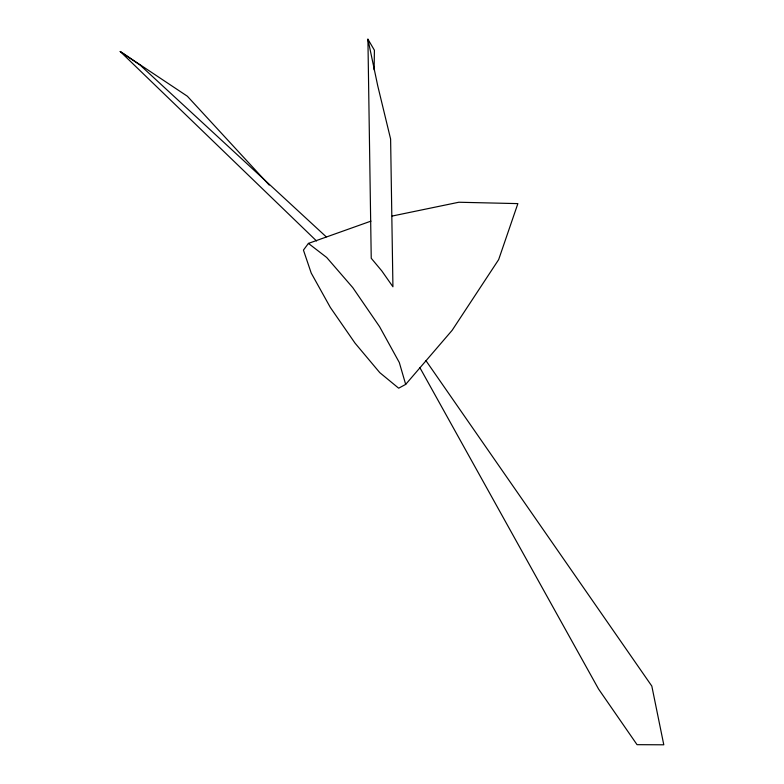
<?xml version="1.0" encoding="UTF-8"?>
<svg xmlns="http://www.w3.org/2000/svg" width="784" height="784" viewBox="0 0 784 784"><rect width="100%" height="100%" fill="white"/><g stroke="black" fill="none" stroke-linecap="round" stroke-linejoin="round"><path stroke-width="1.18" d="M374.115 69.786L374.409 50.225L367.921 39.2L371.234 258.269L381.769 270.872L392.931 286.777L390.608 139.023L377.751 85.877L367.921 39.2M370.979 221.117L308.426 243.403L303.437 250.096L311.219 273.067L330.319 307.416L355.044 343.147L379.779 372.635L398.674 388.198L405.681 384.395L452.123 330.338L498.653 259.622L517.871 203.615L458.826 202.243L392.186 216.041M316.53 240.962L120.207 51.499L140.189 65.15L326.242 236.846M120.207 51.499L187.347 96.216L269.216 185.073M308.426 243.403L326.703 257.485L352.8 287.65L379.554 326.634L399.301 362.502L405.681 384.395M425.879 360.552L651.818 686.078L663.793 744.8L637.039 744.673L598.564 689.038L419.803 367.52"/></g></svg>
